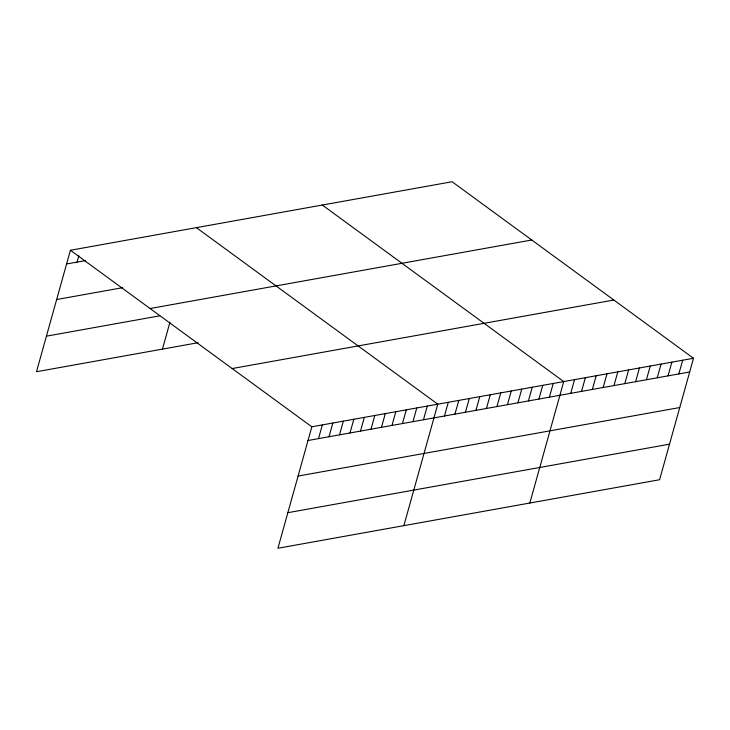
<?xml version="1.0" encoding="UTF-8"?>
<svg xmlns="http://www.w3.org/2000/svg" width="730" height="730" viewBox="0 0 730 730"><rect width="100%" height="100%" fill="white"/><g stroke="black" fill="none" stroke-linecap="round" stroke-linejoin="round"><path stroke-width="1.09" d="M693.5 358.275L311.838 426.795L277.92 548.257L659.591 479.738L693.5 358.275L452.08 181.743L70.408 250.262L36.5 371.725L198.131 342.708M77.079 262.088L78.849 255.765M162.452 349.113L169.971 322.176M318.508 438.62L322.332 424.915M329.002 436.741L332.825 423.026M339.496 434.852L343.328 421.146M349.989 432.972L353.822 419.257M360.492 431.083L364.316 417.377M370.986 429.204L374.809 415.489M381.48 427.315L385.303 413.609M391.974 425.435L395.806 411.72M402.467 423.546L406.3 409.84M412.97 421.666L416.793 407.951M423.464 419.777L427.287 406.072M403.873 525.646L437.781 404.183L196.361 227.65M444.451 416.009L448.284 402.303M454.945 414.129L458.778 400.414M465.448 412.24L469.271 398.534M475.942 410.36L479.765 396.645M486.436 408.471L490.268 394.766M496.929 406.592L500.762 392.877M507.432 404.703L511.255 390.997M517.926 402.823L521.749 389.108M528.42 400.934L532.243 387.228M538.913 399.054L542.746 385.34M549.407 397.166L553.24 383.46M529.825 503.034L563.733 381.571L322.313 205.039M570.723 393.342L574.546 379.637M581.536 391.399L585.36 377.693M592.349 389.455L596.173 375.749M603.163 387.52L606.986 373.806M613.976 385.577L617.799 371.862M624.789 383.633L628.621 369.927M635.602 381.69L639.434 367.984M646.415 379.746L650.248 366.04M657.228 377.812L661.061 364.097M668.041 375.868L671.874 362.162M678.854 373.924L682.687 360.219M66.585 263.977L85.474 260.583M56.657 299.528L122.777 287.656M150.079 308.525L531.741 239.997M46.428 336.165L159.779 315.816M232.167 368.541L613.83 300.021M308.005 440.509L689.677 371.981M298.077 476.06L679.749 407.541M287.848 512.697L669.519 444.178M70.408 250.262L311.838 426.795"/></g></svg>
